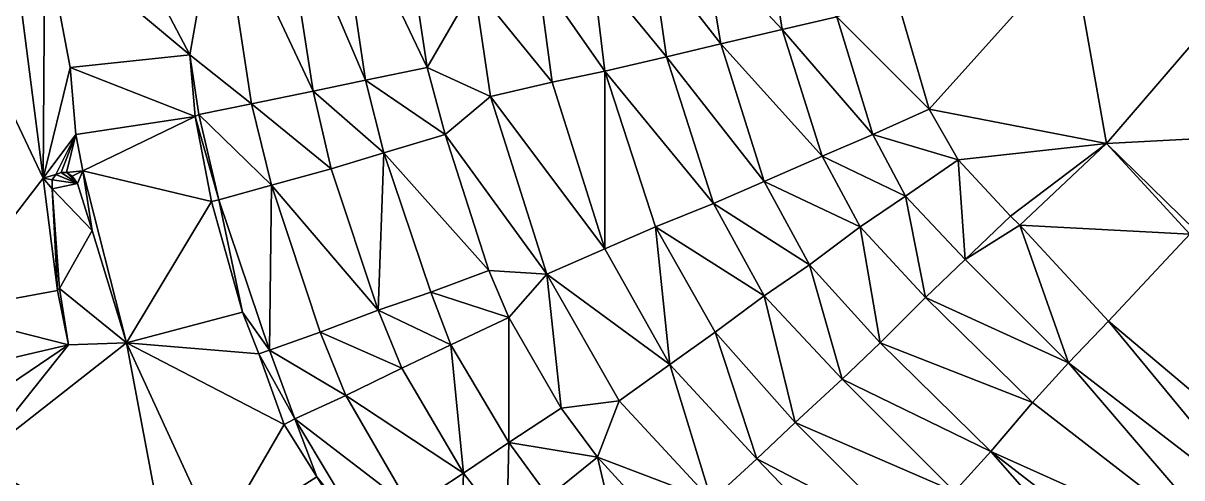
# Model space of a CAD drawing. Header units: millimetres. Extents: x 279405 to 280904, y 534349 to 535918.
# Drawn here: x 279592 to 279911.7, y 534902.3 to 535027.8 of the extents above; entities that cross this region are included whole.
import ezdxf

# ---------------------------------------------------------------- set-up
doc = ezdxf.new("R2010")
doc.units = ezdxf.units.MM
doc.layers.add('Карьер_конец_отработки', color=1, linetype='Continuous')

msp = doc.modelspace()

# ---------------------------------------------------------------- linework, layer by layer
at = {"layer": 'Карьер_конец_отработки', "color": 21, "true_color": 0xff914f}
for points in [[(279597.500005, 534985.000004, 19.859999), (279584.500005, 535086, 27.999998), (279551.500005, 535082, 27.999998), (279597.500005, 534985.000004, 19.859999)], [(279597.500005, 534985.000004, 19.859999), (279598.000005, 535052.500004, 9.999998), (279584.500005, 535086, 27.999998), (279597.500005, 534985.000004, 19.859999)], [(279569.000005, 534948.000004, 17.340002), (279597.500005, 534985.000004, 19.859999), (279551.500005, 535082, 27.999998), (279569.000005, 534948.000004, 17.340002)], [(279703.499989, 535015.500004, -50.000002), (279694.999989, 535071.500004, -50.000002), (279677.999989, 535069.000004, -20.000002), (279703.499989, 535015.500004, -50.000002)], [(279703.499989, 535015.500004, -50.000002), (279716.499989, 535038.000004, -50.000002), (279694.999989, 535071.500004, -50.000002), (279703.499989, 535015.500004, -50.000002)], [(279638.000005, 535019.000004, 9.999998), (279612.000005, 535068.500004, 9.999998), (279598.000005, 535052.500004, 9.999998), (279638.000005, 535019.000004, 9.999998)], [(279638.000005, 535019.000004, 9.999998), (279646.000005, 535064.500004, 9.999998), (279612.000005, 535068.500004, 9.999998), (279638.000005, 535019.000004, 9.999998)], [(279671.999989, 535009.000004, -20.000002), (279662.999989, 535067.000004, -20.000002), (279646.000005, 535064.500004, 9.999998), (279671.999989, 535009.000004, -20.000002)], [(279686.499989, 535012.000004, -20.000002), (279677.999989, 535069.000004, -20.000002), (279662.999989, 535067.000004, -20.000002), (279686.499989, 535012.000004, -20.000002)], [(279671.999989, 535009.000004, -20.000002), (279686.499989, 535012.000004, -20.000002), (279662.999989, 535067.000004, -20.000002), (279671.999989, 535009.000004, -20.000002)], [(279686.499989, 535012.000004, -20.000002), (279703.499989, 535015.500004, -50.000002), (279677.999989, 535069.000004, -20.000002), (279686.499989, 535012.000004, -20.000002)], [(279655.000005, 535005.500004, 9.999998), (279646.000005, 535064.500004, 9.999998), (279638.000005, 535019.000004, 9.999998), (279655.000005, 535005.500004, 9.999998)], [(279655.000005, 535005.500004, 9.999998), (279671.999989, 535009.000004, -20.000002), (279646.000005, 535064.500004, 9.999998), (279655.000005, 535005.500004, 9.999998)], [(279605.000005, 535015.500004, 9.999998), (279598.000005, 535052.500004, 9.999998), (279597.500005, 534985.000004, 19.859999), (279605.000005, 535015.500004, 9.999998)], [(279605.000005, 535015.500004, 9.999998), (279638.000005, 535019.000004, 9.999998), (279598.000005, 535052.500004, 9.999998), (279605.000005, 535015.500004, 9.999998)], [(279801.499989, 535026.000004, -140.000002), (279797.499989, 535051.500004, -140.000002), (279779.999989, 535049.000004, -110.000002), (279801.499989, 535026.000004, -140.000002)], [(279801.499989, 535026.000004, -140.000002), (279816.499989, 535029.500004, -140.000002), (279797.499989, 535051.500004, -140.000002), (279801.499989, 535026.000004, -140.000002)], [(279784.499989, 535022.000004, -110.000002), (279779.999989, 535049.000004, -110.000002), (279765.499989, 535046.500004, -110.000002), (279784.499989, 535022.000004, -110.000002)], [(279784.499989, 535022.000004, -110.000002), (279801.499989, 535026.000004, -140.000002), (279779.999989, 535049.000004, -110.000002), (279784.499989, 535022.000004, -110.000002)], [(279841.999989, 535004.000004, -169.999987), (279881.499989, 535048.000004, -169.999987), (279832.999989, 535035.000004, -169.999987), (279841.999989, 535004.000004, -169.999987)], [(279890.999989, 534994.500004, -169.999987), (279881.499989, 535048.000004, -169.999987), (279841.999989, 535004.000004, -169.999987), (279890.999989, 534994.500004, -169.999987)], [(279890.999989, 534994.500004, -169.999987), (279920.999989, 535029.500004, -169.999987), (279881.499989, 535048.000004, -169.999987), (279890.999989, 534994.500004, -169.999987)], [(279769.499989, 535018.500004, -110.000002), (279765.499989, 535046.500004, -110.000002), (279748.999989, 535043.500004, -80.000002), (279769.499989, 535018.500004, -110.000002)], [(279769.499989, 535018.500004, -110.000002), (279784.499989, 535022.000004, -110.000002), (279765.499989, 535046.500004, -110.000002), (279769.499989, 535018.500004, -110.000002)], [(279737.999989, 535011.500004, -80.000002), (279733.999989, 535041.000004, -80.000002), (279716.499989, 535038.000004, -50.000002), (279737.999989, 535011.500004, -80.000002)], [(279752.499989, 535014.500004, -80.000002), (279748.999989, 535043.500004, -80.000002), (279733.999989, 535041.000004, -80.000002), (279752.499989, 535014.500004, -80.000002)], [(279737.999989, 535011.500004, -80.000002), (279752.499989, 535014.500004, -80.000002), (279733.999989, 535041.000004, -80.000002), (279737.999989, 535011.500004, -80.000002)], [(279752.499989, 535014.500004, -80.000002), (279769.499989, 535018.500004, -110.000002), (279748.999989, 535043.500004, -80.000002), (279752.499989, 535014.500004, -80.000002)], [(279720.999989, 535007.500004, -50.000002), (279716.499989, 535038.000004, -50.000002), (279703.499989, 535015.500004, -50.000002), (279720.999989, 535007.500004, -50.000002)], [(279720.999989, 535007.500004, -50.000002), (279737.999989, 535011.500004, -80.000002), (279716.499989, 535038.000004, -50.000002), (279720.999989, 535007.500004, -50.000002)], [(279841.999989, 535004.000004, -169.999987), (279832.999989, 535035.000004, -169.999987), (279816.499989, 535029.500004, -140.000002), (279841.999989, 535004.000004, -169.999987)], [(279826.499989, 534997.000004, -140.000002), (279816.499989, 535029.500004, -140.000002), (279801.499989, 535026.000004, -140.000002), (279826.499989, 534997.000004, -140.000002)], [(279826.499989, 534997.000004, -140.000002), (279841.999989, 535004.000004, -169.999987), (279816.499989, 535029.500004, -140.000002), (279826.499989, 534997.000004, -140.000002)], [(279937.999989, 534997.000004, -169.999987), (279920.999989, 535029.500004, -169.999987), (279890.999989, 534994.500004, -169.999987), (279937.999989, 534997.000004, -169.999987)], [(279812.499989, 534991.000004, -140.000002), (279801.499989, 535026.000004, -140.000002), (279784.499989, 535022.000004, -110.000002), (279812.499989, 534991.000004, -140.000002)], [(279812.499989, 534991.000004, -140.000002), (279826.499989, 534997.000004, -140.000002), (279801.499989, 535026.000004, -140.000002), (279812.499989, 534991.000004, -140.000002)], [(279796.499989, 534984.000004, -110.000002), (279784.499989, 535022.000004, -110.000002), (279769.499989, 535018.500004, -110.000002), (279796.499989, 534984.000004, -110.000002)], [(279796.499989, 534984.000004, -110.000002), (279812.499989, 534991.000004, -140.000002), (279784.499989, 535022.000004, -110.000002), (279796.499989, 534984.000004, -110.000002)], [(279639.500005, 535002.000004, 11.389998), (279638.000005, 535019.000004, 9.999998), (279605.000005, 535015.500004, 9.999998), (279639.500005, 535002.000004, 11.389998)], [(279639.500005, 535002.000004, 11.389998), (279640.500005, 535002.500004, 9.999998), (279638.000005, 535019.000004, 9.999998), (279639.500005, 535002.000004, 11.389998)], [(279640.500005, 535002.500004, 9.999998), (279655.000005, 535005.500004, 9.999998), (279638.000005, 535019.000004, 9.999998), (279640.500005, 535002.500004, 9.999998)], [(279782.499989, 534978.000004, -110.000002), (279769.499989, 535018.500004, -110.000002), (279752.499989, 535014.500004, -80.000002), (279782.499989, 534978.000004, -110.000002)], [(279782.499989, 534978.000004, -110.000002), (279796.499989, 534984.000004, -110.000002), (279769.499989, 535018.500004, -110.000002), (279782.499989, 534978.000004, -110.000002)], [(279606.500005, 534997.000004, 11.389998), (279605.000005, 535015.500004, 9.999998), (279597.500005, 534985.000004, 19.859999), (279606.500005, 534997.000004, 11.389998)], [(279606.500005, 534997.000004, 11.389998), (279639.500005, 535002.000004, 11.389998), (279605.000005, 535015.500004, 9.999998), (279606.500005, 534997.000004, 11.389998)], [(279708.499989, 534997.000004, -50.000002), (279703.499989, 535015.500004, -50.000002), (279686.499989, 535012.000004, -20.000002), (279708.499989, 534997.000004, -50.000002)], [(279708.499989, 534997.000004, -50.000002), (279720.999989, 535007.500004, -50.000002), (279703.499989, 535015.500004, -50.000002), (279708.499989, 534997.000004, -50.000002)], [(279752.499989, 534965.500004, -80.000002), (279752.499989, 535014.500004, -80.000002), (279737.999989, 535011.500004, -80.000002), (279752.499989, 534965.500004, -80.000002)], [(279752.499989, 534965.500004, -80.000002), (279766.499989, 534971.500004, -80.000002), (279752.499989, 535014.500004, -80.000002), (279752.499989, 534965.500004, -80.000002)], [(279766.499989, 534971.500004, -80.000002), (279782.499989, 534978.000004, -110.000002), (279752.499989, 535014.500004, -80.000002), (279766.499989, 534971.500004, -80.000002)], [(279676.999989, 534987.500004, -20.000002), (279671.999989, 535009.000004, -20.000002), (279655.000005, 535005.500004, 9.999998), (279676.999989, 534987.500004, -20.000002)], [(279691.499989, 534992.000004, -20.000002), (279686.499989, 535012.000004, -20.000002), (279671.999989, 535009.000004, -20.000002), (279691.499989, 534992.000004, -20.000002)], [(279676.999989, 534987.500004, -20.000002), (279691.499989, 534992.000004, -20.000002), (279671.999989, 535009.000004, -20.000002), (279676.999989, 534987.500004, -20.000002)], [(279691.499989, 534992.000004, -20.000002), (279708.499989, 534997.000004, -50.000002), (279686.499989, 535012.000004, -20.000002), (279691.499989, 534992.000004, -20.000002)], [(279752.499989, 534965.500004, -80.000002), (279737.999989, 535011.500004, -80.000002), (279720.999989, 535007.500004, -50.000002), (279752.499989, 534965.500004, -80.000002)], [(279736.499989, 534958.500004, -50.000002), (279720.999989, 535007.500004, -50.000002), (279708.499989, 534997.000004, -50.000002), (279736.499989, 534958.500004, -50.000002)], [(279736.499989, 534958.500004, -50.000002), (279752.499989, 534965.500004, -80.000002), (279720.999989, 535007.500004, -50.000002), (279736.499989, 534958.500004, -50.000002)], [(279646.000005, 534979.000004, 9.999998), (279640.500005, 535002.500004, 9.999998), (279639.500005, 535002.000004, 11.389998), (279646.000005, 534979.000004, 9.999998)], [(279660.500005, 534983.000004, 9.999998), (279655.000005, 535005.500004, 9.999998), (279640.500005, 535002.500004, 9.999998), (279660.500005, 534983.000004, 9.999998)], [(279646.000005, 534979.000004, 9.999998), (279660.500005, 534983.000004, 9.999998), (279640.500005, 535002.500004, 9.999998), (279646.000005, 534979.000004, 9.999998)], [(279660.500005, 534983.000004, 9.999998), (279676.999989, 534987.500004, -20.000002), (279655.000005, 535005.500004, 9.999998), (279660.500005, 534983.000004, 9.999998)], [(279849.999989, 534990.000004, -169.999987), (279841.999989, 535004.000004, -169.999987), (279826.499989, 534997.000004, -140.000002), (279849.999989, 534990.000004, -169.999987)], [(279849.999989, 534990.000004, -169.999987), (279890.999989, 534994.500004, -169.999987), (279841.999989, 535004.000004, -169.999987), (279849.999989, 534990.000004, -169.999987)], [(279608.500005, 534987.000004, 12.130003), (279639.500005, 535002.000004, 11.389998), (279606.500005, 534997.000004, 11.389998), (279608.500005, 534987.000004, 12.130003)], [(279644.000005, 534978.500004, 13.370001), (279639.500005, 535002.000004, 11.389998), (279608.500005, 534987.000004, 12.130003), (279644.000005, 534978.500004, 13.370001)], [(279644.000005, 534978.500004, 13.370001), (279646.000005, 534979.000004, 9.999998), (279639.500005, 535002.000004, 11.389998), (279644.000005, 534978.500004, 13.370001)], [(279601.000005, 534986.000004, 15.999998), (279606.500005, 534997.000004, 11.389998), (279597.500005, 534985.000004, 19.859999), (279601.000005, 534986.000004, 15.999998)], [(279602.500005, 534986.500004, 15.999998), (279606.500005, 534997.000004, 11.389998), (279601.000005, 534986.000004, 15.999998), (279602.500005, 534986.500004, 15.999998)], [(279604.000005, 534986.500004, 15.999998), (279606.500005, 534997.000004, 11.389998), (279602.500005, 534986.500004, 15.999998), (279604.000005, 534986.500004, 15.999998)], [(279608.500005, 534987.000004, 12.130003), (279606.500005, 534997.000004, 11.389998), (279604.000005, 534986.500004, 15.999998), (279608.500005, 534987.000004, 12.130003)], [(279720.499989, 534959.500004, -50.000002), (279708.499989, 534997.000004, -50.000002), (279691.499989, 534992.000004, -20.000002), (279720.499989, 534959.500004, -50.000002)], [(279720.499989, 534959.500004, -50.000002), (279736.499989, 534958.500004, -50.000002), (279708.499989, 534997.000004, -50.000002), (279720.499989, 534959.500004, -50.000002)], [(279835.499989, 534980.000004, -140.000002), (279826.499989, 534997.000004, -140.000002), (279812.499989, 534991.000004, -140.000002), (279835.499989, 534980.000004, -140.000002)], [(279835.499989, 534980.000004, -140.000002), (279849.999989, 534990.000004, -169.999987), (279826.499989, 534997.000004, -140.000002), (279835.499989, 534980.000004, -140.000002)], [(279915.499989, 534970.500004, -169.999987), (279937.999989, 534997.000004, -169.999987), (279890.999989, 534994.500004, -169.999987), (279915.499989, 534970.500004, -169.999987)], [(279864.499989, 534974.500004, -169.999987), (279890.999989, 534994.500004, -169.999987), (279849.999989, 534990.000004, -169.999987), (279864.499989, 534974.500004, -169.999987)], [(279866.999989, 534972.000004, -169.999987), (279890.999989, 534994.500004, -169.999987), (279864.499989, 534974.500004, -169.999987), (279866.999989, 534972.000004, -169.999987)], [(279913.999989, 534969.500004, -167.279985), (279890.999989, 534994.500004, -169.999987), (279866.999989, 534972.000004, -169.999987), (279913.999989, 534969.500004, -167.279985)], [(279913.999989, 534969.500004, -167.279985), (279915.499989, 534970.500004, -169.999987), (279890.999989, 534994.500004, -169.999987), (279913.999989, 534969.500004, -167.279985)], [(279689.999989, 534948.500004, -20.000002), (279691.499989, 534992.000004, -20.000002), (279676.999989, 534987.500004, -20.000002), (279689.999989, 534948.500004, -20.000002)], [(279704.499989, 534953.500004, -20.000002), (279691.499989, 534992.000004, -20.000002), (279689.999989, 534948.500004, -20.000002), (279704.499989, 534953.500004, -20.000002)], [(279704.499989, 534953.500004, -20.000002), (279720.499989, 534959.500004, -50.000002), (279691.499989, 534992.000004, -20.000002), (279704.499989, 534953.500004, -20.000002)], [(279822.999989, 534971.500004, -140.000002), (279812.499989, 534991.000004, -140.000002), (279796.499989, 534984.000004, -110.000002), (279822.999989, 534971.500004, -140.000002)], [(279822.999989, 534971.500004, -140.000002), (279835.499989, 534980.000004, -140.000002), (279812.499989, 534991.000004, -140.000002), (279822.999989, 534971.500004, -140.000002)], [(279851.999989, 534962.500004, -140.000002), (279849.999989, 534990.000004, -169.999987), (279835.499989, 534980.000004, -140.000002), (279851.999989, 534962.500004, -140.000002)], [(279851.999989, 534962.500004, -140.000002), (279864.499989, 534974.500004, -169.999987), (279849.999989, 534990.000004, -169.999987), (279851.999989, 534962.500004, -140.000002)], [(279602.500005, 534986.500004, 15.999998), (279601.000005, 534986.000004, 15.999998), (279607.000005, 534983.500004, 15.999998), (279602.500005, 534986.500004, 15.999998)], [(279602.500005, 534986.500004, 15.999998), (279607.000005, 534983.500004, 15.999998), (279604.000005, 534986.500004, 15.999998), (279602.500005, 534986.500004, 15.999998)], [(279605.500005, 534985.500004, 15.999998), (279608.500005, 534987.000004, 12.130003), (279604.000005, 534986.500004, 15.999998), (279605.500005, 534985.500004, 15.999998)], [(279605.500005, 534985.500004, 15.999998), (279604.000005, 534986.500004, 15.999998), (279607.000005, 534983.500004, 15.999998), (279605.500005, 534985.500004, 15.999998)], [(279607.000005, 534983.500004, 15.999998), (279608.500005, 534987.000004, 12.130003), (279605.500005, 534985.500004, 15.999998), (279607.000005, 534983.500004, 15.999998)], [(279611.000005, 534970.500004, 15.999998), (279608.500005, 534987.000004, 12.130003), (279607.000005, 534983.500004, 15.999998), (279611.000005, 534970.500004, 15.999998)], [(279611.000005, 534970.500004, 15.999998), (279620.500005, 534939.500004, 15.999998), (279608.500005, 534987.000004, 12.130003), (279611.000005, 534970.500004, 15.999998)], [(279620.500005, 534939.500004, 15.999998), (279644.000005, 534978.500004, 13.370001), (279608.500005, 534987.000004, 12.130003), (279620.500005, 534939.500004, 15.999998)], [(279689.999989, 534948.500004, -20.000002), (279676.999989, 534987.500004, -20.000002), (279660.500005, 534983.000004, 9.999998), (279689.999989, 534948.500004, -20.000002)], [(279601.500005, 534954.000004, 17.340002), (279597.500005, 534985.000004, 19.859999), (279569.000005, 534948.000004, 17.340002), (279601.500005, 534954.000004, 17.340002)], [(279600.000005, 534984.500004, 15.999998), (279601.000005, 534986.000004, 15.999998), (279597.500005, 534985.000004, 19.859999), (279600.000005, 534984.500004, 15.999998)], [(279600.000005, 534982.000004, 15.999998), (279600.000005, 534984.500004, 15.999998), (279597.500005, 534985.000004, 19.859999), (279600.000005, 534982.000004, 15.999998)], [(279601.500005, 534954.000004, 17.340002), (279600.000005, 534982.000004, 15.999998), (279597.500005, 534985.000004, 19.859999), (279601.500005, 534954.000004, 17.340002)], [(279600.000005, 534984.500004, 15.999998), (279607.000005, 534983.500004, 15.999998), (279601.000005, 534986.000004, 15.999998), (279600.000005, 534984.500004, 15.999998)], [(279600.000005, 534982.000004, 15.999998), (279607.000005, 534983.500004, 15.999998), (279600.000005, 534984.500004, 15.999998), (279600.000005, 534982.000004, 15.999998)], [(279611.000005, 534970.500004, 15.999998), (279607.000005, 534983.500004, 15.999998), (279600.000005, 534982.000004, 15.999998), (279611.000005, 534970.500004, 15.999998)], [(279808.999989, 534961.000004, -110.000002), (279796.499989, 534984.000004, -110.000002), (279782.499989, 534978.000004, -110.000002), (279808.999989, 534961.000004, -110.000002)], [(279808.999989, 534961.000004, -110.000002), (279822.999989, 534971.500004, -140.000002), (279796.499989, 534984.000004, -110.000002), (279808.999989, 534961.000004, -110.000002)], [(279601.500005, 534954.000004, 17.340002), (279602.000005, 534954.500004, 15.999998), (279600.000005, 534982.000004, 15.999998), (279601.500005, 534954.000004, 17.340002)], [(279602.000005, 534954.500004, 15.999998), (279611.000005, 534970.500004, 15.999998), (279600.000005, 534982.000004, 15.999998), (279602.000005, 534954.500004, 15.999998)], [(279660.000005, 534937.500004, 9.999998), (279660.500005, 534983.000004, 9.999998), (279646.000005, 534979.000004, 9.999998), (279660.000005, 534937.500004, 9.999998)], [(279673.999989, 534942.500004, 9.999998), (279660.500005, 534983.000004, 9.999998), (279660.000005, 534937.500004, 9.999998), (279673.999989, 534942.500004, 9.999998)], [(279673.999989, 534942.500004, 9.999998), (279689.999989, 534948.500004, -20.000002), (279660.500005, 534983.000004, 9.999998), (279673.999989, 534942.500004, 9.999998)], [(279652.500005, 534948.000004, 15.999998), (279644.000005, 534978.500004, 13.370001), (279620.500005, 534939.500004, 15.999998), (279652.500005, 534948.000004, 15.999998)], [(279652.500005, 534948.000004, 15.999998), (279646.000005, 534979.000004, 9.999998), (279644.000005, 534978.500004, 13.370001), (279652.500005, 534948.000004, 15.999998)], [(279652.500005, 534948.000004, 15.999998), (279660.000005, 534937.500004, 9.999998), (279646.000005, 534979.000004, 9.999998), (279652.500005, 534948.000004, 15.999998)], [(279796.499989, 534952.500004, -110.000002), (279782.499989, 534978.000004, -110.000002), (279766.499989, 534971.500004, -80.000002), (279796.499989, 534952.500004, -110.000002)], [(279796.499989, 534952.500004, -110.000002), (279808.999989, 534961.000004, -110.000002), (279782.499989, 534978.000004, -110.000002), (279796.499989, 534952.500004, -110.000002)], [(279840.999989, 534952.000004, -140.000002), (279835.499989, 534980.000004, -140.000002), (279822.999989, 534971.500004, -140.000002), (279840.999989, 534952.000004, -140.000002)], [(279840.999989, 534952.000004, -140.000002), (279851.999989, 534962.500004, -140.000002), (279835.499989, 534980.000004, -140.000002), (279840.999989, 534952.000004, -140.000002)], [(279866.999989, 534972.000004, -169.999987), (279864.499989, 534974.500004, -169.999987), (279851.999989, 534962.500004, -140.000002), (279866.999989, 534972.000004, -169.999987)], [(279770.499989, 534933.500004, -80.000002), (279766.499989, 534971.500004, -80.000002), (279752.499989, 534965.500004, -80.000002), (279770.499989, 534933.500004, -80.000002)], [(279770.499989, 534933.500004, -80.000002), (279782.999989, 534942.500004, -80.000002), (279766.499989, 534971.500004, -80.000002), (279770.499989, 534933.500004, -80.000002)], [(279782.999989, 534942.500004, -80.000002), (279796.499989, 534952.500004, -110.000002), (279766.499989, 534971.500004, -80.000002), (279782.999989, 534942.500004, -80.000002)], [(279828.499989, 534939.500004, -110.000002), (279822.999989, 534971.500004, -140.000002), (279808.999989, 534961.000004, -110.000002), (279828.499989, 534939.500004, -110.000002)], [(279828.499989, 534939.500004, -110.000002), (279840.999989, 534952.000004, -140.000002), (279822.999989, 534971.500004, -140.000002), (279828.499989, 534939.500004, -110.000002)], [(279880.499989, 534934.000004, -140.000002), (279866.999989, 534972.000004, -169.999987), (279851.999989, 534962.500004, -140.000002), (279880.499989, 534934.000004, -140.000002)], [(279880.499989, 534934.000004, -140.000002), (279891.499989, 534945.500004, -167.279985), (279866.999989, 534972.000004, -169.999987), (279880.499989, 534934.000004, -140.000002)], [(279891.499989, 534945.500004, -167.279985), (279913.999989, 534969.500004, -167.279985), (279866.999989, 534972.000004, -169.999987), (279891.499989, 534945.500004, -167.279985)], [(279620.500005, 534939.500004, 15.999998), (279611.000005, 534970.500004, 15.999998), (279602.000005, 534954.500004, 15.999998), (279620.500005, 534939.500004, 15.999998)], [(279944.999989, 534900.500004, -161.870012), (279913.999989, 534969.500004, -167.279985), (279891.499989, 534945.500004, -167.279985), (279944.999989, 534900.500004, -161.870012)], [(279770.499989, 534933.500004, -80.000002), (279752.499989, 534965.500004, -80.000002), (279736.499989, 534958.500004, -50.000002), (279770.499989, 534933.500004, -80.000002)], [(279817.999989, 534929.500004, -110.000002), (279808.999989, 534961.000004, -110.000002), (279796.499989, 534952.500004, -110.000002), (279817.999989, 534929.500004, -110.000002)], [(279817.999989, 534929.500004, -110.000002), (279828.499989, 534939.500004, -110.000002), (279808.999989, 534961.000004, -110.000002), (279817.999989, 534929.500004, -110.000002)], [(279880.499989, 534934.000004, -140.000002), (279851.999989, 534962.500004, -140.000002), (279840.999989, 534952.000004, -140.000002), (279880.499989, 534934.000004, -140.000002)], [(279725.999989, 534946.500004, -50.000002), (279720.499989, 534959.500004, -50.000002), (279704.499989, 534953.500004, -20.000002), (279725.999989, 534946.500004, -50.000002)], [(279725.999989, 534946.500004, -50.000002), (279736.499989, 534958.500004, -50.000002), (279720.499989, 534959.500004, -50.000002), (279725.999989, 534946.500004, -50.000002)], [(279740.499989, 534921.500004, -50.000002), (279736.499989, 534958.500004, -50.000002), (279725.999989, 534946.500004, -50.000002), (279740.499989, 534921.500004, -50.000002)], [(279740.499989, 534921.500004, -50.000002), (279756.499989, 534923.500004, -50.000002), (279736.499989, 534958.500004, -50.000002), (279740.499989, 534921.500004, -50.000002)], [(279756.499989, 534923.500004, -50.000002), (279770.499989, 534933.500004, -80.000002), (279736.499989, 534958.500004, -50.000002), (279756.499989, 534923.500004, -50.000002)], [(279604.500005, 534939.000004, 15.999998), (279601.500005, 534954.000004, 17.340002), (279569.000005, 534948.000004, 17.340002), (279604.500005, 534939.000004, 15.999998)], [(279604.500005, 534939.000004, 15.999998), (279602.000005, 534954.500004, 15.999998), (279601.500005, 534954.000004, 17.340002), (279604.500005, 534939.000004, 15.999998)], [(279604.500005, 534939.000004, 15.999998), (279620.500005, 534939.500004, 15.999998), (279602.000005, 534954.500004, 15.999998), (279604.500005, 534939.000004, 15.999998)], [(279709.999989, 534939.000004, -20.000002), (279704.499989, 534953.500004, -20.000002), (279689.999989, 534948.500004, -20.000002), (279709.999989, 534939.000004, -20.000002)], [(279709.999989, 534939.000004, -20.000002), (279725.999989, 534946.500004, -50.000002), (279704.499989, 534953.500004, -20.000002), (279709.999989, 534939.000004, -20.000002)], [(279804.999989, 534917.500004, -80.000002), (279796.499989, 534952.500004, -110.000002), (279782.999989, 534942.500004, -80.000002), (279804.999989, 534917.500004, -80.000002)], [(279804.999989, 534917.500004, -80.000002), (279817.999989, 534929.500004, -110.000002), (279796.499989, 534952.500004, -110.000002), (279804.999989, 534917.500004, -80.000002)], [(279870.499989, 534923.000004, -140.000002), (279840.999989, 534952.000004, -140.000002), (279828.499989, 534939.500004, -110.000002), (279870.499989, 534923.000004, -140.000002)], [(279870.499989, 534923.000004, -140.000002), (279880.499989, 534934.000004, -140.000002), (279840.999989, 534952.000004, -140.000002), (279870.499989, 534923.000004, -140.000002)], [(279696.499989, 534932.500004, -20.000002), (279689.999989, 534948.500004, -20.000002), (279673.999989, 534942.500004, 9.999998), (279696.499989, 534932.500004, -20.000002)], [(279696.499989, 534932.500004, -20.000002), (279709.999989, 534939.000004, -20.000002), (279689.999989, 534948.500004, -20.000002), (279696.499989, 534932.500004, -20.000002)], [(279572.500005, 534931.500004, 15.999998), (279604.500005, 534939.000004, 15.999998), (279569.000005, 534948.000004, 17.340002), (279572.500005, 534931.500004, 15.999998)], [(279652.514882, 534947.961963, 15.999998), (279652.500005, 534948.000004, 15.999998), (279620.500005, 534939.500004, 15.999998), (279652.514882, 534947.961963, 15.999998)], [(279657.000005, 534936.500004, 15.999998), (279652.514882, 534947.961963, 15.999998), (279620.500005, 534939.500004, 15.999998), (279657.000005, 534936.500004, 15.999998)], [(279652.514882, 534947.961963, 15.999998), (279660.000005, 534937.500004, 9.999998), (279652.500005, 534948.000004, 15.999998), (279652.514882, 534947.961963, 15.999998)], [(279657.000005, 534936.500004, 15.999998), (279660.000005, 534937.500004, 9.999998), (279652.514882, 534947.961963, 15.999998), (279657.000005, 534936.500004, 15.999998)], [(279725.999989, 534912.000004, -20.000002), (279725.999989, 534946.500004, -50.000002), (279709.999989, 534939.000004, -20.000002), (279725.999989, 534912.000004, -20.000002)], [(279740.499989, 534921.500004, -50.000002), (279725.999989, 534946.500004, -50.000002), (279725.999989, 534912.000004, -20.000002), (279740.499989, 534921.500004, -50.000002)], [(279936.999989, 534890.500004, -140.000002), (279891.499989, 534945.500004, -167.279985), (279880.499989, 534934.000004, -140.000002), (279936.999989, 534890.500004, -140.000002)], [(279936.999989, 534890.500004, -140.000002), (279944.999989, 534900.500004, -161.870012), (279891.499989, 534945.500004, -167.279985), (279936.999989, 534890.500004, -140.000002)], [(279680.999989, 534925.000004, 9.999998), (279673.999989, 534942.500004, 9.999998), (279660.000005, 534937.500004, 9.999998), (279680.999989, 534925.000004, 9.999998)], [(279680.999989, 534925.000004, 9.999998), (279696.499989, 534932.500004, -20.000002), (279673.999989, 534942.500004, 9.999998), (279680.999989, 534925.000004, 9.999998)], [(279794.499989, 534907.500004, -80.000002), (279782.999989, 534942.500004, -80.000002), (279770.499989, 534933.500004, -80.000002), (279794.499989, 534907.500004, -80.000002)], [(279794.499989, 534907.500004, -80.000002), (279804.999989, 534917.500004, -80.000002), (279782.999989, 534942.500004, -80.000002), (279794.499989, 534907.500004, -80.000002)], [(279575.000005, 534919.000004, 15.999998), (279604.500005, 534939.000004, 15.999998), (279572.500005, 534931.500004, 15.999998), (279575.000005, 534919.000004, 15.999998)], [(279579.000005, 534907.000004, 15.999998), (279604.500005, 534939.000004, 15.999998), (279575.000005, 534919.000004, 15.999998), (279579.000005, 534907.000004, 15.999998)], [(279632.500005, 534876.000004, 15.999998), (279620.500005, 534939.500004, 15.999998), (279579.000005, 534907.000004, 15.999998), (279632.500005, 534876.000004, 15.999998)], [(279620.500005, 534939.500004, 15.999998), (279604.500005, 534939.000004, 15.999998), (279579.000005, 534907.000004, 15.999998), (279620.500005, 534939.500004, 15.999998)], [(279632.500005, 534876.000004, 15.999998), (279645.500005, 534885.000004, 15.999998), (279620.500005, 534939.500004, 15.999998), (279632.500005, 534876.000004, 15.999998)], [(279645.500005, 534885.000004, 15.999998), (279663.999989, 534917.000004, 15.999998), (279620.500005, 534939.500004, 15.999998), (279645.500005, 534885.000004, 15.999998)], [(279663.999989, 534917.000004, 15.999998), (279657.000005, 534936.500004, 15.999998), (279620.500005, 534939.500004, 15.999998), (279663.999989, 534917.000004, 15.999998)], [(279713.499989, 534903.500004, -20.000002), (279709.999989, 534939.000004, -20.000002), (279696.499989, 534932.500004, -20.000002), (279713.499989, 534903.500004, -20.000002)], [(279713.499989, 534903.500004, -20.000002), (279725.999989, 534912.000004, -20.000002), (279709.999989, 534939.000004, -20.000002), (279713.499989, 534903.500004, -20.000002)], [(279858.999989, 534909.500004, -110.000002), (279828.499989, 534939.500004, -110.000002), (279817.999989, 534929.500004, -110.000002), (279858.999989, 534909.500004, -110.000002)], [(279858.999989, 534909.500004, -110.000002), (279870.499989, 534923.000004, -140.000002), (279828.499989, 534939.500004, -110.000002), (279858.999989, 534909.500004, -110.000002)], [(279666.999989, 534918.500004, 9.999998), (279660.000005, 534937.500004, 9.999998), (279657.000005, 534936.500004, 15.999998), (279666.999989, 534918.500004, 9.999998)], [(279663.999989, 534917.000004, 15.999998), (279666.999989, 534918.500004, 9.999998), (279657.000005, 534936.500004, 15.999998), (279663.999989, 534917.000004, 15.999998)], [(279666.999989, 534918.500004, 9.999998), (279680.999989, 534925.000004, 9.999998), (279660.000005, 534937.500004, 9.999998), (279666.999989, 534918.500004, 9.999998)], [(279713.499989, 534903.500004, -20.000002), (279696.499989, 534932.500004, -20.000002), (279680.999989, 534925.000004, 9.999998), (279713.499989, 534903.500004, -20.000002)], [(279781.999989, 534896.000004, -50.000002), (279770.499989, 534933.500004, -80.000002), (279756.499989, 534923.500004, -50.000002), (279781.999989, 534896.000004, -50.000002)], [(279781.999989, 534896.000004, -50.000002), (279794.499989, 534907.500004, -80.000002), (279770.499989, 534933.500004, -80.000002), (279781.999989, 534896.000004, -50.000002)], [(279927.999989, 534878.500004, -140.000002), (279880.499989, 534934.000004, -140.000002), (279870.499989, 534923.000004, -140.000002), (279927.999989, 534878.500004, -140.000002)], [(279927.999989, 534878.500004, -140.000002), (279936.999989, 534890.500004, -140.000002), (279880.499989, 534934.000004, -140.000002), (279927.999989, 534878.500004, -140.000002)], [(279848.999989, 534898.500004, -110.000002), (279817.999989, 534929.500004, -110.000002), (279804.999989, 534917.500004, -80.000002), (279848.999989, 534898.500004, -110.000002)], [(279848.999989, 534898.500004, -110.000002), (279858.999989, 534909.500004, -110.000002), (279817.999989, 534929.500004, -110.000002), (279848.999989, 534898.500004, -110.000002)], [(279698.999989, 534894.000004, 9.999998), (279680.999989, 534925.000004, 9.999998), (279666.999989, 534918.500004, 9.999998), (279698.999989, 534894.000004, 9.999998)], [(279698.999989, 534894.000004, 9.999998), (279713.499989, 534903.500004, -20.000002), (279680.999989, 534925.000004, 9.999998), (279698.999989, 534894.000004, 9.999998)], [(279750.499989, 534908.000004, -50.000002), (279756.499989, 534923.500004, -50.000002), (279740.499989, 534921.500004, -50.000002), (279750.499989, 534908.000004, -50.000002)], [(279781.999989, 534896.000004, -50.000002), (279756.499989, 534923.500004, -50.000002), (279750.499989, 534908.000004, -50.000002), (279781.999989, 534896.000004, -50.000002)], [(279927.999989, 534878.500004, -140.000002), (279870.499989, 534923.000004, -140.000002), (279858.999989, 534909.500004, -110.000002), (279927.999989, 534878.500004, -140.000002)], [(279750.499989, 534908.000004, -50.000002), (279740.499989, 534921.500004, -50.000002), (279725.999989, 534912.000004, -20.000002), (279750.499989, 534908.000004, -50.000002)], [(279672.999989, 534902.500004, 15.999998), (279663.999989, 534917.000004, 15.999998), (279645.500005, 534885.000004, 15.999998), (279672.999989, 534902.500004, 15.999998)], [(279672.999989, 534902.500004, 15.999998), (279666.999989, 534918.500004, 9.999998), (279663.999989, 534917.000004, 15.999998), (279672.999989, 534902.500004, 15.999998)], [(279672.999989, 534902.500004, 15.999998), (279686.999989, 534885.000004, 9.999998), (279666.999989, 534918.500004, 9.999998), (279672.999989, 534902.500004, 15.999998)], [(279686.999989, 534885.000004, 9.999998), (279698.999989, 534894.000004, 9.999998), (279666.999989, 534918.500004, 9.999998), (279686.999989, 534885.000004, 9.999998)], [(279837.499989, 534885.000004, -80.000002), (279804.999989, 534917.500004, -80.000002), (279794.499989, 534907.500004, -80.000002), (279837.499989, 534885.000004, -80.000002)], [(279837.499989, 534885.000004, -80.000002), (279848.999989, 534898.500004, -110.000002), (279804.999989, 534917.500004, -80.000002), (279837.499989, 534885.000004, -80.000002)], [(279725.499989, 534888.000004, -20.000002), (279725.999989, 534912.000004, -20.000002), (279713.499989, 534903.500004, -20.000002), (279725.499989, 534888.000004, -20.000002)], [(279736.999989, 534897.000004, -20.000002), (279725.999989, 534912.000004, -20.000002), (279725.499989, 534888.000004, -20.000002), (279736.999989, 534897.000004, -20.000002)], [(279736.999989, 534897.000004, -20.000002), (279750.499989, 534908.000004, -50.000002), (279725.999989, 534912.000004, -20.000002), (279736.999989, 534897.000004, -20.000002)], [(279589.000005, 534880.000004, 15.999998), (279632.500005, 534876.000004, 15.999998), (279579.000005, 534907.000004, 15.999998), (279589.000005, 534880.000004, 15.999998)], [(279758.499989, 534874.000004, -20.000002), (279750.499989, 534908.000004, -50.000002), (279736.999989, 534897.000004, -20.000002), (279758.499989, 534874.000004, -20.000002)], [(279758.499989, 534874.000004, -20.000002), (279770.999989, 534885.500004, -50.000002), (279750.499989, 534908.000004, -50.000002), (279758.499989, 534874.000004, -20.000002)], [(279770.999989, 534885.500004, -50.000002), (279781.999989, 534896.000004, -50.000002), (279750.499989, 534908.000004, -50.000002), (279770.999989, 534885.500004, -50.000002)], [(279826.999989, 534873.500004, -80.000002), (279794.499989, 534907.500004, -80.000002), (279781.999989, 534896.000004, -50.000002), (279826.999989, 534873.500004, -80.000002)], [(279826.999989, 534873.500004, -80.000002), (279837.499989, 534885.000004, -80.000002), (279794.499989, 534907.500004, -80.000002), (279826.999989, 534873.500004, -80.000002)], [(279909.499989, 534852.000004, -110.000002), (279858.999989, 534909.500004, -110.000002), (279848.999989, 534898.500004, -110.000002), (279909.499989, 534852.000004, -110.000002)], [(279909.499989, 534852.000004, -110.000002), (279917.999989, 534864.000004, -110.000002), (279858.999989, 534909.500004, -110.000002), (279909.499989, 534852.000004, -110.000002)], [(279917.999989, 534864.000004, -110.000002), (279927.999989, 534878.500004, -140.000002), (279858.999989, 534909.500004, -110.000002), (279917.999989, 534864.000004, -110.000002)], [(279712.499989, 534877.000004, 9.999998), (279713.499989, 534903.500004, -20.000002), (279698.999989, 534894.000004, 9.999998), (279712.499989, 534877.000004, 9.999998)], [(279725.499989, 534888.000004, -20.000002), (279713.499989, 534903.500004, -20.000002), (279712.499989, 534877.000004, 9.999998), (279725.499989, 534888.000004, -20.000002)], [(279684.999989, 534883.500004, 14.179998), (279672.999989, 534902.500004, 15.999998), (279645.500005, 534885.000004, 15.999998), (279684.999989, 534883.500004, 14.179998)], [(279684.999989, 534883.500004, 14.179998), (279686.999989, 534885.000004, 9.999998), (279672.999989, 534902.500004, 15.999998), (279684.999989, 534883.500004, 14.179998)]]:
    msp.add_3dface(points, dxfattribs=at)

doc.saveas('drawing.dxf')
